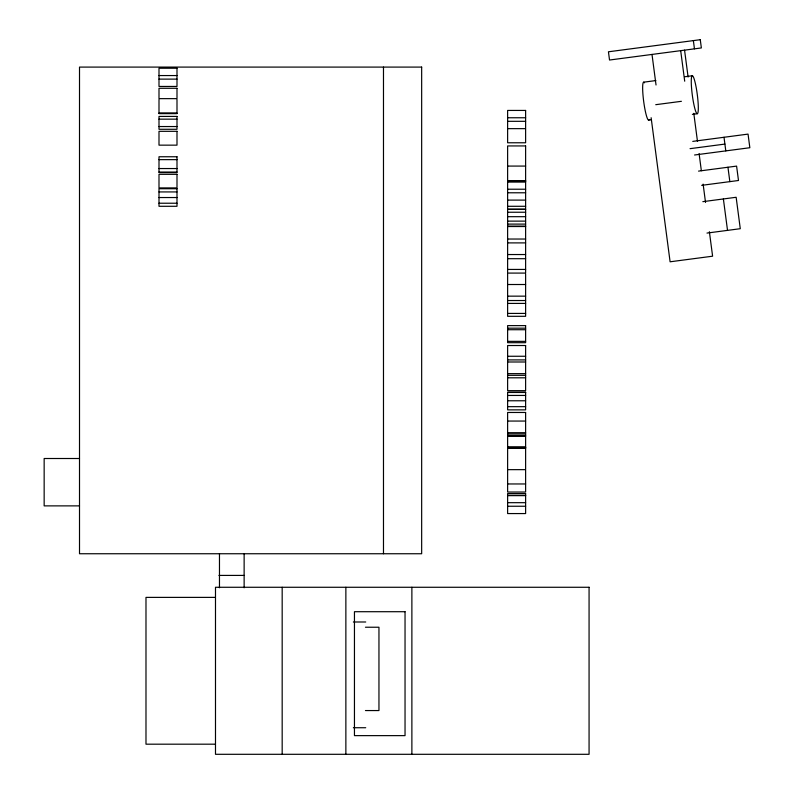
<?xml version="1.0" encoding="UTF-8"?>
<svg xmlns="http://www.w3.org/2000/svg" width="794" height="794" viewBox="0 0 794 794"><rect width="100%" height="100%" fill="white"/><g stroke="black" fill="none" stroke-linecap="round" stroke-linejoin="round"><path stroke-width="1.19" d="M643.716 82.169L655.864 80.571M685.043 76.73L692.328 75.767M655.745 104.689L681.401 101.314M648.629 120.122L651.05 119.805M692.378 114.366L697.241 113.721A19.135 2.501 82.5 0 0 695.743 85.246A19.135 2.501 82.5 0 0 691.376 85.266A19.135 2.501 82.5 0 0 697.241 113.721M692.765 141.392L748.047 134.107L749.844 147.724L694.561 154.999M690.055 148.667L724.902 144.081M698.551 171.117L736.594 166.105L738.489 180.496L701.668 185.339M702.839 201.666L736.147 197.279L740.276 228.702L706.978 233.079M158.999 75.559L176.993 75.559M158.999 79.122L176.993 79.122M158.999 113.175L176.993 113.175M158.999 113.334L176.993 113.334M507.624 117.76L525.618 117.76M158.999 119.16L176.993 119.16M507.624 121.313L525.618 121.313M158.999 126.544L176.993 126.544M158.999 159.644L176.993 159.644M507.624 166.075L525.618 166.075M158.999 168.546L176.993 168.546M158.999 172.06L176.993 172.06M507.624 180.685L525.618 180.685M507.624 180.873L525.618 180.873M507.624 181.588L525.618 181.588M507.624 181.895L525.618 181.895M507.624 189.22L525.618 189.22M158.999 191.93L176.993 191.93M507.624 192.783L525.618 192.783M158.999 197.537L176.993 197.537M507.624 200.108L525.618 200.108M158.999 203.224L176.993 203.224M507.624 206.291L525.618 206.291M507.624 212.246L525.618 212.246M507.624 216.683L525.618 216.683M507.624 221.129L525.618 221.129M507.624 224.097L525.618 224.097M507.624 226.171L525.618 226.171M507.624 226.528L525.618 226.528M507.624 239.034L525.618 239.034M507.624 242.895L525.618 242.895M507.624 254.537L525.618 254.537M507.624 258.695L525.618 258.695M507.624 269.434L525.618 269.434M507.624 284.51L525.618 284.51M507.624 296.152L525.618 296.152M507.624 300.529L525.618 300.529M507.624 303.417L525.618 303.417M507.624 313.422L525.618 313.422M507.624 328.18L525.618 328.18M507.624 329.718L525.618 329.718M507.624 341.36L525.618 341.36M507.624 356.258L525.618 356.258M507.624 359.91L525.618 359.91M507.624 361.995L525.618 361.995M507.624 373.646L525.618 373.646M507.624 375.324L525.618 375.324M507.624 377.805L525.618 377.805M507.624 392.464L525.618 392.464M507.624 395.442L525.618 395.442M507.624 400.772L525.618 400.772M507.624 406.667L525.618 406.667M507.624 421.058L525.618 421.058M507.624 432.7L525.618 432.7M507.624 434.03L525.618 434.03M507.624 435.767L525.618 435.767M507.624 436.114L525.618 436.114M507.624 447.101L525.618 447.101M507.624 447.28L525.618 447.28M507.624 447.905L525.618 447.905M507.624 448.084L525.618 448.084M79.509 458.505L44.156 458.505L44.156 505.877L79.509 505.877M507.624 483.963L525.618 483.963M507.624 495.357L525.618 495.357M507.624 495.635L525.618 495.635M507.624 502.681L525.618 502.681M507.624 506.244L525.618 506.244M218.936 575.412L244.135 575.412M215.303 597.386L145.987 597.386L145.987 744.186L215.303 744.186M353.38 621.99L365.736 621.99M365.448 627.23L378.956 627.23L378.956 710.561L365.448 710.561M353.38 727.731L365.736 727.731M724.009 137.273L725.795 150.89M727.949 167.246L729.845 181.627M723.384 198.937L727.522 230.379M693.37 40.613L694.452 48.851M693.797 113.334L697.489 141.421M699.097 153.609L701.35 170.73M703.117 184.109L705.529 202.47M709.379 231.719L712.605 256.194L670.096 261.792L651.13 117.72M684.557 50.151L688.1 77.038M680.686 50.667L684.706 81.206M652.003 54.439L656.033 84.988M525.618 129.055L525.618 142.771L507.624 142.771L507.624 129.055M525.618 273.93L525.618 316.31L507.624 316.31L507.624 273.93M525.618 470.247L525.618 492.032L507.624 492.032L507.624 470.247M411.878 587.272L411.878 754.3M383.482 67.093L383.482 553.746M345.866 587.272L345.866 754.3M282.178 587.272L282.178 754.3M244.135 553.746L244.135 587.798M219.472 553.746L219.472 587.798M176.993 99.558L176.993 113.641L158.999 113.641L158.999 99.558M649.194 119.477A19.135 2.501 82.5 0 1 643.646 101.156A19.135 2.501 82.5 0 1 644.45 82.814M700.278 39.7L608.442 51.789L609.524 60.026L701.36 47.938L700.278 39.7M421.664 67.093L79.509 67.093L79.509 553.746L421.664 553.746L421.664 67.093M176.993 68.234L158.999 68.234L158.999 86.447L176.993 86.447L176.993 68.234M176.993 88.283L158.999 88.283L158.999 98.645L176.993 98.645L176.993 88.283M525.618 110.435L507.624 110.435L507.624 128.648L525.618 128.648L525.618 110.435M176.993 116.42L158.999 116.42L158.999 129.283L176.993 129.283L176.993 116.42M176.993 131.318L158.999 131.318L158.999 145.153L176.993 145.153L176.993 131.318M525.618 145.937L507.624 145.937L507.624 209.179L525.618 209.179L525.618 145.937M176.993 156.755L158.999 156.755L158.999 172.586L176.993 172.586L176.993 156.755M176.993 174.323L158.999 174.323L158.999 187.91L176.993 187.91L176.993 174.323M176.993 188.724L158.999 188.724L158.999 206.291L176.993 206.291L176.993 188.724M525.618 209.388L507.624 209.388L507.624 273.086L525.618 273.086L525.618 209.388M525.618 325.619L507.624 325.619L507.624 342.69L525.618 342.69L525.618 325.619M525.618 345.519L507.624 345.519L507.624 390.668L525.618 390.668L525.618 345.519M525.618 392.296L507.624 392.296L507.624 409.863L525.618 409.863L525.618 392.296M525.618 412.473L507.624 412.473L507.624 469.651L525.618 469.651L525.618 412.473M525.618 493.58L507.624 493.58L507.624 513.569L525.618 513.569L525.618 493.58M589.069 587.272L215.492 587.272L215.492 754.3L589.069 754.3L589.069 587.272M405.039 611.708L354.452 611.708L354.452 735.631L405.039 735.631L405.039 611.708"/></g></svg>
